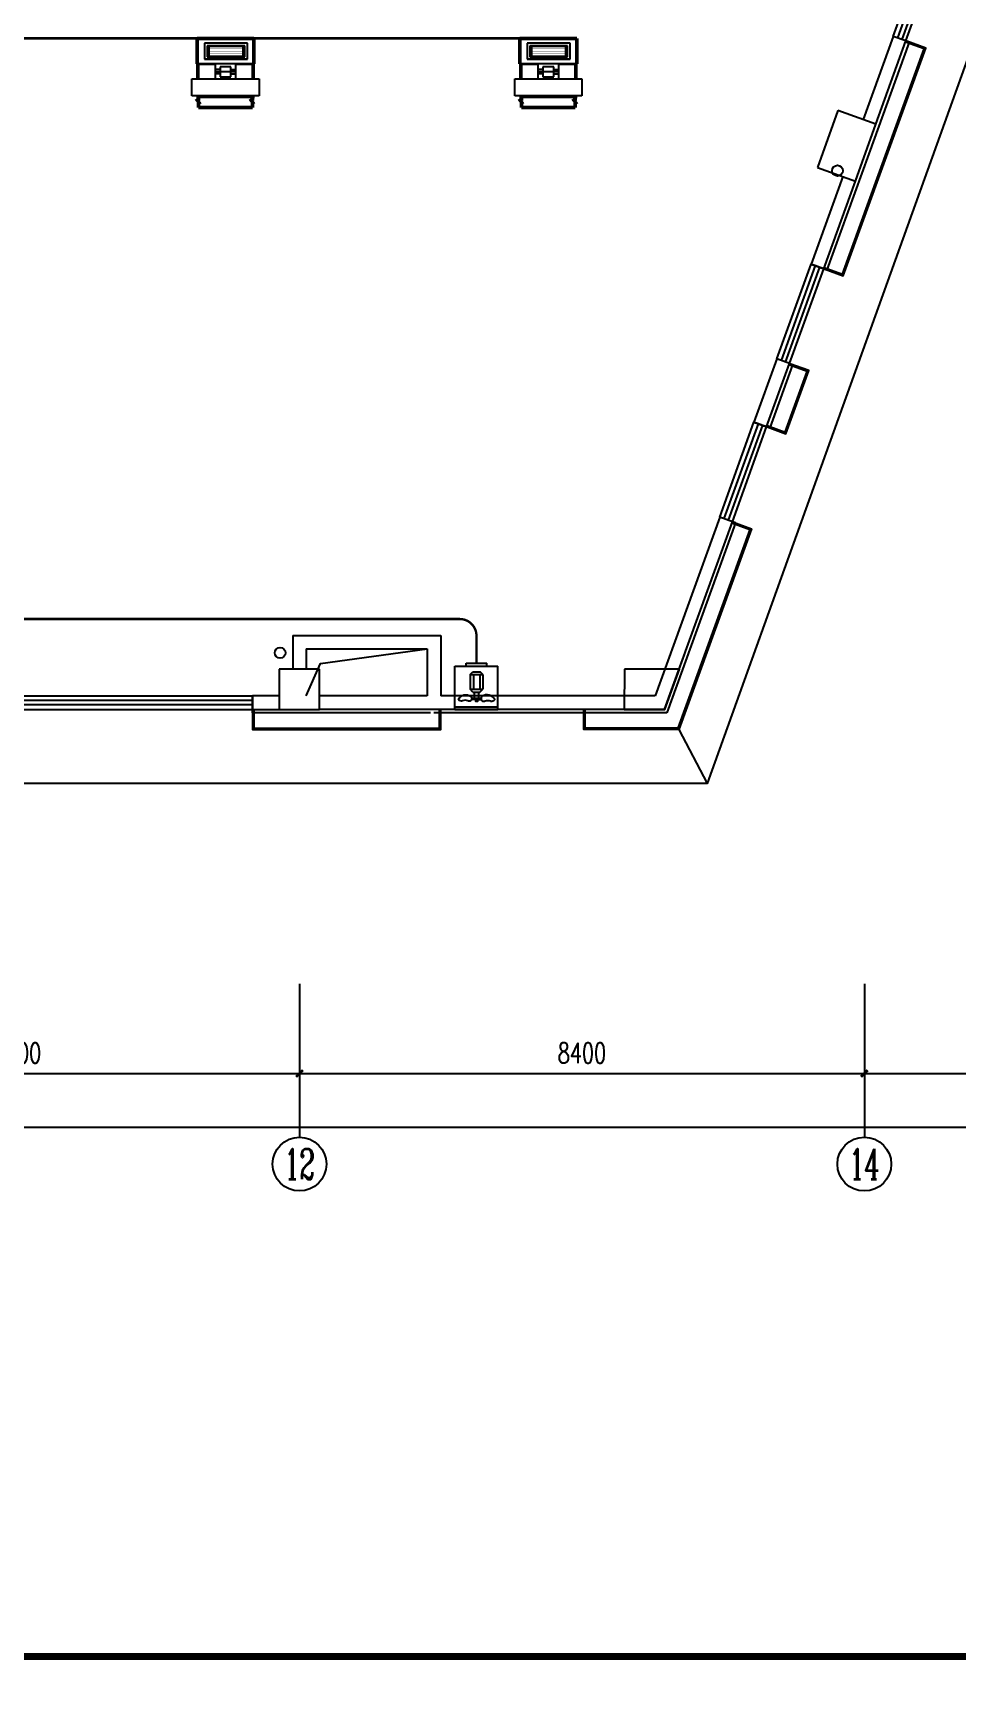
# Model space of a CAD drawing. Extents: x 2166032 to 5302137, y 581493 to 2416206.
# Drawn here: x 2385331 to 2399067, y 1212195 to 1236859 of the extents above; entities that cross this region are included whole.
import ezdxf
from ezdxf.enums import TextEntityAlignment as Align

# ---------------------------------------------------------------- set-up
doc = ezdxf.new("R2010")
doc.units = 0
doc.header["$LTSCALE"] = 1000
doc.header["$MEASUREMENT"] = 0
for name, color, linetype in [('3T_WOOD', 21, 'Continuous'), ('ACS_FFG_FK', 7, 'Continuous'), ('AXIS', 3, 'Continuous'), ('AXIS_TEXT', 7, 'Continuous'), ('COLUMN', 2, 'Continuous'), ('PUB_TITLE', 137, 'Continuous'), ('SURFACE', 8, 'Continuous'), ('WALL', 8, 'Continuous'), ('WINDOW', 8, 'Continuous'), ('WIRE-照明', 1, 'Continuous'), ('屋面', 151, 'Continuous'), ('消防', 7, 'Continuous'), ('石材幕墙', 8, 'Continuous'), ('风机盘管', 7, 'Continuous')]:
    doc.layers.add(name, color=color, linetype=linetype)
doc.layers.add('ACS_SFG_F2', color=6, linetype='Continuous', lineweight=50)
doc.styles.add('_TCH_AXIS', font='complex_.ttf')
doc.styles.add('COMPLEX', font='complex_.ttf')
doc.styles.add('DIM_FONT', font='simplex_.ttf', dxfattribs={"width": 0.7})
doc.styles.add('HZ', font='！tssdeng.shx', dxfattribs={"bigfont": '！tssdchn.shx'})
doc.dimstyles.new('DIMN', dxfattribs={"dimtxt": 300, "dimasz": 100, "dimexe": 250, "dimexo": 300, "dimgap": 150, "dimtad": 1, "dimdec": 0, "dimzin": 0, "dimdsep": 46, "dimtxsty": 'DIM_FONT', "dimblk": 'ARCHTICK', "dimcen": 0.09, "dimclrt": 7, "dimazin": 2, "dimtfac": 1, "dimtdec": 0, "dimtix": 1, "dimtmove": 2, "dimatfit": 3, "dimldrblk": 'ARCHTICK', "dimfxl": 1, "dimtolj": 1, "dimtzin": 0, "dimarcsym": 0})

# ---------------------------------------------------------------- blocks, each defined once
blk = doc.blocks.new('$SB61_1')
for p, q in [((-344, 91), (-380, 54)), ((-380, 54), (-380, -52)), ((-344, 91), (-134, 91)), ((-344, 91), (-344, -89)), ((-344, 43), (-134, 43)), ((-93, 50), (-134, 91)), ((-134, 91), (-134, -89)), ((-93, 50), (-93, -47)), ((-93, 32), (-10, 32)), ((-10, 66), (-10, -64)), ((-10, 66), (10, 66)), ((10, 16), (10, 66)), ((-344, -89), (-380, -52)), ((-344, -45), (-134, -45)), ((-344, -89), (-134, -89)), ((-93, -47), (-134, -89)), ((-93, -27), (-10, -27)), ((-10, -64), (10, -64)), ((10, -16), (10, -64))]:
    blk.add_line(p, q)
for points in [[(27, 198, 0.411372), (11, 254, 0.494273), (-35, 83, 0.741953), (33, 105, 0.098181), (27, 124, -0.171786), (27, 198)], [(31, -198, -0.313475), (12, -256, -0.472676), (-35, -80, -0.748081), (34, -102, -0.098181), (28, -121, 0.171786), (28, -196)]]:
    blk.add_lwpolyline(points, format="xyb")
blk.add_lwpolyline([(10, 16), (34, 16), (34, -16), (10, -16)], close=True)
for tag, p, height, style, width, flags in [('UNIT', (0, 0), 0.001, 'HZ', 0.7, 1), ('WHAT', (0, 0), 0.001, 'HZ', 0.7, 1), ('SPEC', (0, 0), 0.001, 'HZ', 0.7, 1), ('YSIZE', (34, -16), 0.15, 'DIM_FONT', 0.8, 9), ('XSIZE', (34, -16), 0.15, 'DIM_FONT', 0.8, 9)]:
    blk.add_attdef(tag, p, '', height=height, dxfattribs=dict(style=style, width=width, flags=flags))
blk = doc.blocks.new('A$C54D307B5')
at = {"layer": '消防'}
for p, q in [((0, -300), (0, 300)), ((0, 300), (640, 300)), ((165, 345), (475, 345)), ((165, 300), (165, 345)), ((475, 300), (475, 345)), ((640, -300), (640, 300)), ((0, -340), (0, -300)), ((0, -300), (640, -300)), ((0, -340), (640, -340)), ((640, -340), (640, -300))]:
    blk.add_line(p, q, dxfattribs=at)
at = {"layer": '风机盘管', "xscale": -1.057367996545509, "yscale": 1.057367996545509, "zscale": 1.0573679886336, "rotation": 90}
blk.add_blockref('$SB61_1', (321, -183), dxfattribs=at)
blk = doc.blocks.new('H-DTDFFS-20')
for p, q in [((-0.5, 0.5), (0.5, 0.5)), ((-0.5, -0.5), (-0.5, 0.5)), ((0.5, 0.5), (-0.5, 0.5)), ((0.5, 0.5), (0.5, -0.5)), ((-0.44, -0.34), (-0.44, 0.34)), ((-0.44, 0.34), (0.44, 0.34)), ((-0.4, 0.3), (0.4, 0.3)), ((-0.4, -0.3), (-0.4, 0.3)), ((0.4, 0.3), (0.4, -0.3)), ((0.44, 0.34), (0.44, -0.34)), ((0.44, -0.34), (-0.44, -0.34)), ((0.4, -0.3), (-0.4, -0.3)), ((0.5, -0.5), (-0.5, -0.5))]:
    blk.add_line(p, q)
at = {"const_width": 0.01}
for points in [[(-0.4, 0.162), (0.4, 0.162)], [(-0.4, 0), (0.4, 0)], [(-0.4, -0.162), (0.4, -0.162)]]:
    blk.add_lwpolyline(points, dxfattribs=at)
blk = doc.blocks.new('_ArchTick')
at = {"color": 0, "linetype": 'ByBlock', "const_width": 0.4}
blk.add_lwpolyline([(-0.5, -0.5), (0.5, 0.5)], dxfattribs=at)
blk = doc.blocks.new('*D2525')
at = {"layer": 'AXIS', "color": 0, "lineweight": -2}
for p, q in [((2380892, 1221918), (2380892, 1221140)), ((2389292, 1221918), (2389292, 1221140)), ((2380892, 1221390), (2389292, 1221390))]:
    blk.add_line(p, q, dxfattribs=at)
at = {"layer": 'Defpoints', "color": 0}
for p in [(2380892, 1222218), (2389292, 1222218), (2389292, 1221390)]:
    blk.add_point(p, dxfattribs=at)
at = {"layer": 'AXIS', "color": 0, "lineweight": -2, "xscale": 100, "yscale": 100, "zscale": 100, "rotation": 180}
blk.add_blockref('_ArchTick', (2380892, 1221390), dxfattribs=at)
at = {"layer": 'AXIS', "color": 0, "lineweight": -2, "xscale": 100, "yscale": 100, "zscale": 100}
blk.add_blockref('_ArchTick', (2389292, 1221390), dxfattribs=at)
at = {"layer": 'AXIS', "color": 7, "insert": (2385092, 1221695), "char_height": 300, "attachment_point": 5, "style": 'DIM_FONT'}
blk.add_mtext('\\A1;8400', dxfattribs=at)
blk = doc.blocks.new('*D2526')
at = {"layer": 'AXIS', "color": 0, "lineweight": -2}
for p, q in [((2389292, 1221918), (2389292, 1221140)), ((2397692, 1221918), (2397692, 1221140)), ((2389292, 1221390), (2397692, 1221390))]:
    blk.add_line(p, q, dxfattribs=at)
at = {"layer": 'Defpoints', "color": 0}
for p in [(2389292, 1222218), (2397692, 1222218), (2397692, 1221390)]:
    blk.add_point(p, dxfattribs=at)
at = {"layer": 'AXIS', "color": 0, "lineweight": -2, "xscale": 100, "yscale": 100, "zscale": 100, "rotation": 180}
blk.add_blockref('_ArchTick', (2389292, 1221390), dxfattribs=at)
at = {"layer": 'AXIS', "color": 0, "lineweight": -2, "xscale": 100, "yscale": 100, "zscale": 100}
blk.add_blockref('_ArchTick', (2397692, 1221390), dxfattribs=at)
at = {"layer": 'AXIS', "color": 7, "insert": (2393492, 1221695), "char_height": 300, "attachment_point": 5, "style": 'DIM_FONT'}
blk.add_mtext('\\A1;8400', dxfattribs=at)
blk = doc.blocks.new('*D2527')
at = {"layer": 'AXIS', "color": 0, "lineweight": -2}
for p, q in [((2397692, 1221918), (2397692, 1221140)), ((2404292, 1221918), (2404292, 1221140)), ((2397692, 1221390), (2404292, 1221390))]:
    blk.add_line(p, q, dxfattribs=at)
at = {"layer": 'Defpoints', "color": 0}
for p in [(2397692, 1222218), (2404292, 1222218), (2404292, 1221390)]:
    blk.add_point(p, dxfattribs=at)
at = {"layer": 'AXIS', "color": 0, "lineweight": -2, "xscale": 100, "yscale": 100, "zscale": 100, "rotation": 180}
blk.add_blockref('_ArchTick', (2397692, 1221390), dxfattribs=at)
at = {"layer": 'AXIS', "color": 0, "lineweight": -2, "xscale": 100, "yscale": 100, "zscale": 100}
blk.add_blockref('_ArchTick', (2404292, 1221390), dxfattribs=at)
at = {"layer": 'AXIS', "color": 7, "insert": (2400992, 1221692), "char_height": 300, "attachment_point": 5, "style": 'DIM_FONT'}
blk.add_mtext('\\A1;6600', dxfattribs=at)
blk = doc.blocks.new('*D2529')
at = {"layer": 'AXIS', "color": 0, "lineweight": -2}
for p, q in [((2328892, 1221618), (2328892, 1220340)), ((2406722, 1221618), (2406722, 1220340)), ((2328892, 1220590), (2406722, 1220590))]:
    blk.add_line(p, q, dxfattribs=at)
at = {"layer": 'Defpoints', "color": 0}
for p in [(2328892, 1221918), (2406722, 1221918), (2406722, 1220590)]:
    blk.add_point(p, dxfattribs=at)
at = {"layer": 'AXIS', "color": 0, "lineweight": -2, "xscale": 100, "yscale": 100, "zscale": 100, "rotation": 180}
blk.add_blockref('_ArchTick', (2328892, 1220590), dxfattribs=at)
at = {"layer": 'AXIS', "color": 0, "lineweight": -2, "xscale": 100, "yscale": 100, "zscale": 100}
blk.add_blockref('_ArchTick', (2406722, 1220590), dxfattribs=at)
at = {"layer": 'AXIS', "color": 7, "insert": (2367807, 1220892), "char_height": 300, "attachment_point": 5, "style": 'DIM_FONT'}
blk.add_mtext('\\A1;77830', dxfattribs=at)
blk = doc.blocks.new('$TCHSYS$WIN2D')
for p, q in [((-0.5, 0.5), (0.5, 0.5)), ((-0.5, 0.5), (-0.5, -0.5)), ((0.5, 0.5), (0.5, -0.5)), ((0.5, 0.1667), (-0.5, 0.1667)), ((0.5, -0.1667), (-0.5, -0.1667)), ((-0.5, -0.5), (0.5, -0.5))]:
    blk.add_line(p, q)
blk = doc.blocks.new('_AXISO')
blk.add_circle((0, 0), 0.5)
at = {"layer": 'AXIS_TEXT', "style": 'COMPLEX', "width": 1.171875}
blk.add_attdef('A', text='', height=0.56, dxfattribs=at).set_placement((-0.25, -0.28), (0.25, -0.28), align=Align.FIT)

msp = doc.modelspace()

# ---------------------------------------------------------------- linework, layer by layer
at = {"color": 0}
for p, q in [((2388616.8, 1236404.2), (2387766.8, 1236404.2)), ((2387766.8, 1236404.2), (2387766.8, 1236179.2)), ((2388041.8, 1236391.7), (2387791.8, 1236391.7)), ((2387791.8, 1236391.7), (2387791.8, 1236179.2)), ((2388041.8, 1236179.2), (2388041.8, 1236391.7)), ((2388111.8, 1236316.7), (2388041.8, 1236316.7)), ((2388341.8, 1236285.4), (2388041.8, 1236285.4)), ((2388111.8, 1236254.2), (2388041.8, 1236254.2)), ((2388111.8, 1236360.4), (2388111.8, 1236210.4)), ((2388271.8, 1236360.4), (2388111.8, 1236360.4)), ((2388111.8, 1236210.4), (2388271.8, 1236210.4)), ((2388271.8, 1236210.4), (2388271.8, 1236360.4)), ((2388271.8, 1236316.7), (2388341.8, 1236316.7)), ((2388271.8, 1236254.2), (2388341.8, 1236254.2)), ((2388591.8, 1236391.7), (2388341.8, 1236391.7)), ((2388341.8, 1236391.7), (2388341.8, 1236179.2)), ((2388591.8, 1236179.2), (2388591.8, 1236391.7)), ((2388616.8, 1236179.2), (2388616.8, 1236404.2)), ((2393416.8, 1236404.2), (2392566.8, 1236404.2)), ((2392566.8, 1236404.2), (2392566.8, 1236179.2)), ((2392841.8, 1236391.7), (2392591.8, 1236391.7)), ((2392591.8, 1236391.7), (2392591.8, 1236179.2)), ((2392841.8, 1236179.2), (2392841.8, 1236391.7)), ((2392911.8, 1236316.7), (2392841.8, 1236316.7)), ((2393141.8, 1236285.4), (2392841.8, 1236285.4)), ((2392911.8, 1236254.2), (2392841.8, 1236254.2)), ((2392911.8, 1236360.4), (2392911.8, 1236210.4)), ((2393071.8, 1236360.4), (2392911.8, 1236360.4)), ((2392911.8, 1236210.4), (2393071.8, 1236210.4)), ((2393071.8, 1236210.4), (2393071.8, 1236360.4)), ((2393071.8, 1236316.7), (2393141.8, 1236316.7)), ((2393071.8, 1236254.2), (2393141.8, 1236254.2)), ((2393391.8, 1236391.7), (2393141.8, 1236391.7)), ((2393141.8, 1236391.7), (2393141.8, 1236179.2)), ((2393391.8, 1236179.2), (2393391.8, 1236391.7)), ((2393416.8, 1236179.2), (2393416.8, 1236404.2)), ((2387691.8, 1236179.2), (2388691.8, 1236179.2)), ((2387691.8, 1235929.2), (2387691.8, 1236179.2)), ((2388691.8, 1236179.2), (2388691.8, 1235929.2)), ((2392491.8, 1236179.2), (2393491.8, 1236179.2)), ((2392491.8, 1235929.2), (2392491.8, 1236179.2)), ((2393491.8, 1236179.2), (2393491.8, 1235929.2)), ((2388691.8, 1235929.2), (2387691.8, 1235929.2)), ((2388621.8, 1235904.2), (2387761.8, 1235904.2)), ((2387791.8, 1235929.2), (2387791.8, 1235904.2)), ((2388591.8, 1235929.2), (2388591.8, 1235904.2)), ((2393491.8, 1235929.2), (2392491.8, 1235929.2)), ((2393421.8, 1235904.2), (2392561.8, 1235904.2)), ((2392591.8, 1235929.2), (2392591.8, 1235904.2)), ((2393391.8, 1235929.2), (2393391.8, 1235904.2))]:
    msp.add_line(p, q, dxfattribs=at)
msp.add_circle((2604640.5, 1020101.3), 438608.5)
at = {"layer": '3T_WOOD'}
for points in [[(2403259.7, 1247713), (2395352.7, 1225704.2), (2378591.8, 1225704.2)], [(2394932.3, 1226504.2), (2395352.7, 1225704.2)]]:
    msp.add_lwpolyline(points, dxfattribs=at)
at = {"layer": 'ACS_SFG_F2'}
for p, q in [((2388614.3, 1236782.5), (2387769.2, 1236782.5)), ((2387769.2, 1236782.5), (2387769.2, 1236404.2)), ((2388614.3, 1236782.5), (2388614.3, 1236404.2)), ((2393414.3, 1236782.5), (2392569.2, 1236782.5)), ((2392569.2, 1236782.5), (2392569.2, 1236404.2)), ((2393414.3, 1236782.5), (2393414.3, 1236404.2)), ((2387791.8, 1235858.3), (2387757.2, 1235883)), ((2387757.2, 1235883), (2387815.2, 1235805.8)), ((2387791.8, 1235904.2), (2387791.8, 1235858.3)), ((2387792.3, 1235816.3), (2387791.8, 1235754.2)), ((2388591.8, 1235754.2), (2387791.8, 1235754.2)), ((2387815.2, 1235805.8), (2387792.3, 1235816.3)), ((2388591.8, 1235858.3), (2388557.2, 1235883)), ((2388557.2, 1235883), (2388615.2, 1235805.8)), ((2388591.8, 1235904.2), (2388591.8, 1235858.3)), ((2388592.3, 1235816.3), (2388591.8, 1235754.2)), ((2388615.2, 1235805.8), (2388592.3, 1235816.3)), ((2392591.8, 1235858.3), (2392557.2, 1235883)), ((2392557.2, 1235883), (2392615.2, 1235805.8)), ((2392591.8, 1235904.2), (2392591.8, 1235858.3)), ((2392592.3, 1235816.3), (2392591.8, 1235754.2)), ((2393391.8, 1235754.2), (2392591.8, 1235754.2)), ((2392615.2, 1235805.8), (2392592.3, 1235816.3)), ((2393391.8, 1235858.3), (2393357.2, 1235883)), ((2393357.2, 1235883), (2393415.2, 1235805.8)), ((2393391.8, 1235904.2), (2393391.8, 1235858.3)), ((2393392.3, 1235816.3), (2393391.8, 1235754.2)), ((2393415.2, 1235805.8), (2393392.3, 1235816.3))]:
    msp.add_line(p, q, dxfattribs=at)
at = {"layer": 'AXIS'}
for p, q in [((2389291.8, 1222723.3), (2389291.8, 1220442.9)), ((2397691.8, 1222723.3), (2397691.8, 1220442.9))]:
    msp.add_line(p, q, dxfattribs=at)
msp.add_lwpolyline([(2389391.8, 1227004.3), (2389604.6, 1227488.2), (2391191.8, 1227704.2)], dxfattribs=at)
at = {"layer": 'COLUMN'}
for p, q in [((2397299.9, 1235710.3), (2396994.3, 1234863.8)), ((2397864.2, 1235506.5), (2397299.9, 1235710.3)), ((2397558.6, 1234660), (2397864.2, 1235506.5)), ((2396994.3, 1234863.8), (2397558.6, 1234660)), ((2389591.8, 1227404.2), (2388991.8, 1227404.2)), ((2388991.8, 1227404.2), (2388991.8, 1226804.2)), ((2389591.8, 1226804.2), (2389591.8, 1227404.2)), ((2388991.8, 1226804.2), (2389591.8, 1226804.2))]:
    msp.add_line(p, q, dxfattribs=at)
at = {"layer": 'PUB_TITLE', "const_width": 100}
msp.add_lwpolyline([(2316531.7, 1212719.6), (2418131.7, 1212719.6), (2418131.7, 1270119.6), (2316531.7, 1270119.6)], close=True, dxfattribs=at)
at = {"layer": 'SURFACE'}
for p, q in [((2398357, 1236726.3), (2397757.7, 1235066.5)), ((2398357, 1236726.3), (2398310, 1236743.3)), ((2397757.7, 1235066.5), (2397134.5, 1233340.3)), ((2397134.5, 1233340.3), (2397087.4, 1233357.2)), ((2396625.1, 1231929.4), (2396285.5, 1230988.8)), ((2396625.1, 1231929.4), (2396578, 1231946.4)), ((2396285.5, 1230988.8), (2396238.4, 1231005.8)), ((2395776.1, 1229578), (2394756.5, 1226754.2)), ((2395776.1, 1229578), (2395729.1, 1229595)), ((2388591.8, 1226754.2), (2388591.8, 1226804.2)), ((2389291.8, 1226754.2), (2388591.8, 1226754.2)), ((2391241.8, 1226754.2), (2389291.8, 1226754.2)), ((2394756.5, 1226754.2), (2391291.8, 1226754.2))]:
    msp.add_line(p, q, dxfattribs=at)
at = {"layer": 'WALL'}
for p, q in [((2398121.8, 1236811.2), (2397675.4, 1235574.7)), ((2397863.5, 1235506.8), (2398310, 1236743.3)), ((2398310, 1236743.3), (2398121.8, 1236811.2)), ((2397369.8, 1234728.2), (2396899.3, 1233425.2)), ((2397087.4, 1233357.2), (2397557.9, 1234660.3)), ((2396899.3, 1233425.2), (2397087.4, 1233357.2)), ((2396389.9, 1232014.3), (2396050.3, 1231073.7)), ((2396578, 1231946.4), (2396389.9, 1232014.3)), ((2396238.4, 1231005.8), (2396578, 1231946.4)), ((2396050.3, 1231073.7), (2396238.4, 1231005.8)), ((2395540.9, 1229662.9), (2394581, 1227004.2)), ((2394721.4, 1226804.2), (2395729.1, 1229595)), ((2395729.1, 1229595), (2395540.9, 1229662.9)), ((2389191.8, 1227904.2), (2391391.8, 1227904.2)), ((2389191.8, 1227904.2), (2389191.8, 1227404.2)), ((2391391.8, 1227904.2), (2391391.8, 1227004.2)), ((2389391.8, 1227704.2), (2391191.8, 1227704.2)), ((2389391.8, 1227704.2), (2389391.8, 1227404.2)), ((2391191.8, 1227704.2), (2391191.8, 1227004.2)), ((2388991.8, 1227004.2), (2388591.8, 1227004.2)), ((2388591.8, 1227004.2), (2388591.8, 1226804.2)), ((2391191.8, 1227004.2), (2389591.8, 1227004.2)), ((2394581, 1227004.2), (2391391.8, 1227004.2)), ((2388591.8, 1226804.2), (2388991.8, 1226804.2)), ((2391291.8, 1226804.2), (2389591.8, 1226804.2)), ((2394721.4, 1226804.2), (2391291.8, 1226804.2))]:
    msp.add_line(p, q, dxfattribs=at)
msp.add_lwpolyline([(2394123.9, 1227404.2), (2394121.6, 1226804.2), (2394723.9, 1226804.2), (2394940.5, 1227404.2), (2394123.9, 1227404.2)], dxfattribs=at)
at = {"layer": 'WIRE-照明', "linetype": 'Continuous', "const_width": 35}
for points in [[(2383814.3, 1236782.5), (2387769.2, 1236782.6)], [(2388614.3, 1236782.5), (2392569.2, 1236782.6)]]:
    msp.add_lwpolyline(points, dxfattribs=at)
msp.add_lwpolyline([(2381881, 1227489.4), (2381881, 1227897.9, -0.4142136), (2382131, 1228147.9), (2391673.8, 1228147.9, -0.4142136), (2391923.8, 1227897.9), (2391923.8, 1227489.4)], format="xyb", dxfattribs=at)
at = {"layer": '屋面', "color": 6}
for centre in [(2397292, 1234814.4), (2389003.7, 1227644.4)]:
    msp.add_circle(centre, 80, dxfattribs=at)
at = {"layer": '石材幕墙'}
for points in [[(2397094.2, 1233376), (2397366.3, 1233277.3), (2398579.5, 1236624.2), (2398303.1, 1236724.4)], [(2397096.2, 1233354), (2397378.2, 1233251.7), (2398605.1, 1236636.2), (2398323.1, 1236738.5)], [(2396244.2, 1231003.6), (2396526.3, 1230901.4), (2396867, 1231841.5), (2396585, 1231943.8)], [(2396245.2, 1231024.5), (2396514.3, 1230927), (2396841.4, 1231829.5), (2396571.2, 1231927.5)], [(2395733, 1229593.4), (2396015.1, 1229491.2), (2394932.3, 1226504.2), (2393521.8, 1226504.2), (2393521.8, 1226804.2)], [(2395722.2, 1229576.1), (2395989.4, 1229479.2), (2394918.2, 1226524.2), (2393541.8, 1226524.2), (2393541.8, 1226804.2)], [(2394721.9, 1226804.2), (2395017.3, 1227619.1)], [(2388591.8, 1226804.2), (2388591.8, 1226504.2), (2391391.8, 1226504.2), (2391391.8, 1226804.2)], [(2388611.8, 1226804.2), (2388611.8, 1226524.2), (2391371.8, 1226524.2), (2391371.8, 1226804.2)]]:
    msp.add_lwpolyline(points, dxfattribs=at)

# ---------------------------------------------------------------- block references
msp.add_blockref('A$C54D307B5', (2391603.8, 1227144.2))
at = {"layer": 'ACS_FFG_FK', "xscale": -640, "yscale": 240, "zscale": 0.7999999999999972, "rotation": 180}
for p in [(2388198.2, 1236591.5, -52), (2392998.2, 1236591.5, -52)]:
    msp.add_blockref('H-DTDFFS-20', p, dxfattribs=at)
at = {"layer": 'AXIS'}
ref = msp.add_blockref('_AXISO', (2389291.8, 1220042.9), dxfattribs=dict(at, xscale=800, yscale=800, zscale=800))
ref.add_attrib('A', '12', dxfattribs={"layer": 'AXIS_TEXT', "height": 452.55, "style": '_TCH_AXIS', "width": 0.597514}).set_placement((2389065.5, 1219816.6), (2389518, 1219816.6), align=Align.FIT)
ref = msp.add_blockref('_AXISO', (2397691.8, 1220042.9), dxfattribs=dict(at, xscale=800, yscale=800, zscale=800))
ref.add_attrib('A', '14', dxfattribs={"layer": 'AXIS_TEXT', "height": 452.55, "style": '_TCH_AXIS', "width": 0.581255}).set_placement((2397465.5, 1219816.6), (2397918, 1219816.6), align=Align.FIT)
at = {"layer": 'WINDOW', "yscale": 200}
for p, xscale, zscale, rotation in [((2398470.6, 1237482.7), -1500, -1500, 250.1479040148637), ((2396738.7, 1232685.8), -1500, -1500, 250.1479040148663), ((2395889.7, 1230334.3), -1500, -1500, 250.1479040148663), ((2385591.8, 1226904.2), -6000, -6000, 180.0000000006003)]:
    msp.add_blockref('$TCHSYS$WIN2D', p, dxfattribs=dict(at, xscale=xscale, zscale=zscale, rotation=rotation))

# ---------------------------------------------------------------- dimensions: what is measured, and where the dimension line sits
at = {"layer": 'AXIS'}
for p1, p2, distance, picture, middle in [((2380891.8, 1222218.4), (2389291.8, 1222218.4), -827.9, '*D2525', (2385091.8, 1221695.3)), ((2389291.8, 1222218.4), (2397691.8, 1222218.4), -827.9, '*D2526', (2393491.8, 1221695.3)), ((2397691.8, 1222218.4), (2404291.8, 1222218.4), -827.9, '*D2527', (2400991.8, 1221691.9)), ((2328891.8, 1221918.4), (2406721.8, 1221918.4), -1327.9, '*D2529', (2367806.8, 1220891.9))]:
    dim = msp.add_aligned_dim(p1=p1, p2=p2, distance=distance, dimstyle='DIMN', dxfattribs=at)
    dim.commit()
    dim.dimension.update_dxf_attribs({"geometry": picture, "text_midpoint": middle})

doc.saveas('drawing.dxf')
